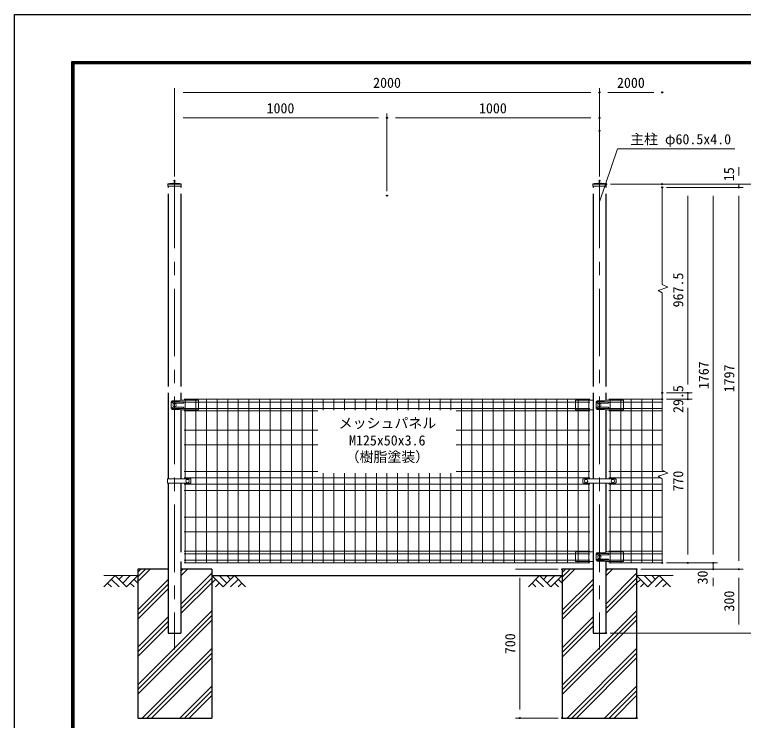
# Model space of a CAD drawing. Units: millimetres, scale not verified. Extents: x -4200 to 4200, y -2970 to 2970.
# Drawn here: x -4200 to -769, y -351 to 2970 of the extents above; entities that cross this region are included whole.
import ezdxf
from ezdxf.enums import TextEntityAlignment as Align

# ---------------------------------------------------------------- set-up
doc = ezdxf.new("R2010")
doc.units = ezdxf.units.MM
doc.header["$LTSCALE"] = 10
doc.header["$PDMODE"] = 32
doc.header["$PDSIZE"] = 5
doc.linetypes.add('USER1', pattern=[50.8, 31.75, -6.35, 6.35, -6.35])
for name, color, linetype, lineweight in [('0-0_D-BMK', 2, 'USER1', 13), ('0-2_D-STR-TXT', 7, 'Continuous', 13), ('0-3_D-STR1', 1, 'Continuous', 25), ('0-4_D-STR3', 3, 'Continuous', 13), ('0-5_D-STR2', 7, 'Continuous', 13), ('0-6_D-STR-DIM', 7, 'Continuous', 13), ('0-8_Defpoints', 8, 'Continuous', 25), ('0-9_D-STR4', 7, 'Continuous', 25), ('0-A_D-DCR-HCH', 7, 'Continuous', 13), ('0-B_D-BGD', 7, 'Continuous', 25), ('0-C_D-TTL', 7, 'Continuous', 25)]:
    doc.layers.add(name, color=color, linetype=linetype, lineweight=lineweight)
doc.styles.add('ＭＳ ゴシック', font='')
doc.styles.get('ＭＳ ゴシック').set_extended_font_data('MS Gothic')

msp = doc.modelspace()

# ---------------------------------------------------------------- linework, layer by layer
at = {"layer": '0-0_D-BMK'}
for p, q in [((-3446.99, 2188.4), (-3446.99, -17.91)), ((-1446.99, 2188.4), (-1446.99, -17.91))]:
    msp.add_line(p, q, dxfattribs=at)
at = {"layer": '0-2_D-STR-TXT'}
msp.add_lwpolyline([(-810.38, 2337.86), (-1362.07, 2337.86), (-1446.03, 2089.78)], dxfattribs=at)
at = {"layer": '0-3_D-STR1'}
for p, q in [((-3477.24, 2162.47), (-3477.24, 2157.27)), ((-3416.74, 2162.47), (-3416.74, 2157.27)), ((-1477.24, 2162.47), (-1477.24, 2157.27)), ((-1416.74, 2162.47), (-1416.74, 2157.27)), ((-3477.24, 2127.27), (-3477.24, 1219.77)), ((-3416.74, 2127.27), (-3416.74, 1219.77)), ((-1477.24, 2127.27), (-1477.24, 1219.77)), ((-1416.74, 2127.27), (-1416.74, 1219.77)), ((-3477.24, 1189.77), (-3477.24, 785.77)), ((-3416.74, 1189.77), (-3416.74, 1155.35)), ((-1477.24, 1189.77), (-1477.24, 785.27)), ((-1416.74, 1189.77), (-1416.74, 1155.35)), ((-3416.74, 1110.88), (-3416.74, 785.77)), ((-1416.74, 1110.88), (-1416.74, 785.27)), ((-3416.74, 764.77), (-3416.74, 441.35)), ((-1416.74, 765.27), (-1416.74, 441.35)), ((-3416.74, 396.88), (-3416.74, 60.27)), ((-1416.74, 396.88), (-1416.74, 60.27))]:
    msp.add_line(p, q, dxfattribs=at)
for points in [[(-3477.24, 764.77), (-3477.24, 60.27), (-3416.74, 60.27)], [(-1477.24, 765.27), (-1477.24, 60.27), (-1416.74, 60.27)]]:
    msp.add_lwpolyline(points, dxfattribs=at)
at = {"layer": '0-4_D-STR3'}
for p, q in [((-3478.44, 2162.47), (-3478.44, 2173.35)), ((-3478.44, 2162.47), (-3415.54, 2162.47)), ((-3477.24, 2172.27), (-3416.74, 2172.27)), ((-3415.54, 2162.47), (-3415.54, 2173.35)), ((-1478.44, 2162.47), (-1478.44, 2173.35)), ((-1478.44, 2162.47), (-1415.54, 2162.47)), ((-1477.24, 2172.27), (-1416.74, 2172.27)), ((-1415.54, 2162.47), (-1415.54, 2173.35)), ((-3462.48, 1147.27), (-3462.48, 1117.27)), ((-3423.01, 1152.27), (-3457.48, 1152.27)), ((-3406.4, 1148.27), (-3455.4, 1148.27)), ((-3406.4, 1142.27), (-3455.4, 1142.27)), ((-3414.87, 1156.27), (-3423.01, 1152.27)), ((-3338.99, 1156.27), (-3414.87, 1156.27)), ((-3338.99, 1156.27), (-3333.99, 1155.27)), ((-3333.99, 1155.27), (-3333.99, 1111.45)), ((-1554.99, 1156.27), (-1559.99, 1155.27)), ((-1559.99, 1155.27), (-1559.99, 1111.45)), ((-1554.99, 1156.27), (-1479.12, 1156.27)), ((-1479.12, 1156.27), (-1477.24, 1155.35)), ((-1462.48, 1147.27), (-1462.48, 1117.27)), ((-1423.01, 1152.27), (-1457.48, 1152.27)), ((-1406.4, 1148.27), (-1455.4, 1148.27)), ((-1406.4, 1142.27), (-1455.4, 1142.27)), ((-1414.87, 1156.27), (-1423.01, 1152.27)), ((-1338.99, 1156.27), (-1414.87, 1156.27)), ((-3423.01, 1112.27), (-3457.48, 1112.27)), ((-3406.4, 1122.27), (-3455.4, 1122.27)), ((-3406.4, 1116.27), (-3455.4, 1116.27)), ((-3423.01, 1112.27), (-3414.78, 1110.45)), ((-3414.78, 1110.45), (-3334.99, 1110.45)), ((-1479.2, 1110.45), (-1558.99, 1110.45)), ((-1477.24, 1110.87), (-1479.2, 1110.45)), ((-1423.01, 1112.27), (-1457.48, 1112.27)), ((-1406.4, 1122.27), (-1455.4, 1122.27)), ((-1406.4, 1116.27), (-1455.4, 1116.27)), ((-1423.01, 1112.27), (-1414.78, 1110.45)), ((-1414.78, 1110.45), (-1334.99, 1110.45)), ((-3479.54, 785.77), (-3371.99, 785.77)), ((-3479.54, 785.77), (-3479.54, 764.77)), ((-3479.54, 764.77), (-3371.99, 764.77)), ((-3369.99, 783.77), (-3369.99, 766.77)), ((-1525.49, 782.27), (-1525.49, 768.27)), ((-1522.49, 785.27), (-1371.49, 785.27)), ((-1522.49, 765.27), (-1371.49, 765.27)), ((-1368.49, 782.27), (-1368.49, 768.27)), ((-1554.99, 442.27), (-1559.99, 441.27)), ((-1559.99, 441.27), (-1559.99, 397.45)), ((-1554.99, 442.27), (-1479.12, 442.27)), ((-1479.12, 442.27), (-1477.24, 441.35)), ((-1462.48, 433.27), (-1462.48, 403.27)), ((-1423.01, 438.27), (-1457.48, 438.27)), ((-1406.4, 434.27), (-1455.4, 434.27)), ((-1406.4, 428.27), (-1455.4, 428.27)), ((-1414.87, 442.27), (-1423.01, 438.27)), ((-1338.99, 442.27), (-1414.87, 442.27)), ((-1479.2, 396.45), (-1558.99, 396.45)), ((-1477.24, 396.87), (-1479.2, 396.45)), ((-1423.01, 398.27), (-1457.48, 398.27)), ((-1406.4, 408.27), (-1455.4, 408.27)), ((-1406.4, 402.27), (-1455.4, 402.27)), ((-1423.01, 398.27), (-1414.78, 396.45)), ((-1414.78, 396.45), (-1334.99, 396.45))]:
    msp.add_line(p, q, dxfattribs=at)
for points in [[(-1338.99, 1156.27), (-1333.99, 1155.27), (-1333.99, 1111.45)], [(-1338.99, 442.27), (-1333.99, 441.27), (-1333.99, 397.45)]]:
    msp.add_lwpolyline(points, dxfattribs=at)
for centre in [(-3446.99, 1132.27), (-1446.99, 1132.27), (-3385.99, 775.27), (-1509.99, 775.27), (-1383.99, 775.27), (-1446.99, 418.27)]:
    msp.add_circle(centre, 8, dxfattribs=at)
for centre, radius, start, end in [((-3446.99, 2016.47), 160, 78.66399, 101.33601), ((-1446.99, 2016.47), 160, 78.66399, 101.33601), ((-3457.48, 1147.27), 5, 90, 180), ((-3455.4, 1145.27), 3, 90, 270), ((-3406.4, 1145.27), 3, 270, 90), ((-1457.48, 1147.27), 5, 90, 180), ((-1455.4, 1145.27), 3, 90, 270), ((-1406.4, 1145.27), 3, 270, 90), ((-3457.48, 1117.27), 5, 180, 270), ((-3455.4, 1119.27), 3, 90, 270), ((-3406.4, 1119.27), 3, 270, 90), ((-3334.99, 1111.45), 1, 270, 0), ((-1558.99, 1111.45), 1, 180, 270), ((-1457.48, 1117.27), 5, 180, 270), ((-1455.4, 1119.27), 3, 90, 270), ((-1406.4, 1119.27), 3, 270, 90), ((-1334.99, 1111.45), 1, 270, 0), ((-3371.99, 783.77), 2, 0, 90), ((-3371.99, 766.77), 2, 270, 0), ((-1522.49, 782.27), 3, 90, 180), ((-1522.49, 768.27), 3, 180, 270), ((-1371.49, 782.27), 3, 0, 90), ((-1371.49, 768.27), 3, 270, 0), ((-1457.48, 433.27), 5, 90, 180), ((-1455.4, 431.27), 3, 90, 270), ((-1406.4, 431.27), 3, 270, 90), ((-1558.99, 397.45), 1, 180, 270), ((-1457.48, 403.27), 5, 180, 270), ((-1455.4, 405.27), 3, 90, 270), ((-1406.4, 405.27), 3, 270, 90), ((-1334.99, 397.45), 1, 270, 0)]:
    msp.add_arc(centre, radius, start, end, dxfattribs=at)
at = {"layer": '0-5_D-STR2'}
for p, q in [((-1491.99, 1160.27), (-3401.99, 1160.27)), ((-1491.99, 1147.17), (-3401.99, 1147.17)), ((-3396.99, 785.77), (-3396.99, 1160.27)), ((-3346.99, 390.27), (-3346.99, 1160.27)), ((-3296.99, 390.27), (-3296.99, 1160.27)), ((-3246.99, 390.27), (-3246.99, 1160.27)), ((-3196.99, 390.27), (-3196.99, 1160.27)), ((-3146.99, 390.27), (-3146.99, 1160.27)), ((-3096.99, 390.27), (-3096.99, 1160.27)), ((-3046.99, 390.27), (-3046.99, 1160.27)), ((-2996.99, 390.27), (-2996.99, 1160.27)), ((-2946.99, 390.27), (-2946.99, 1160.27)), ((-2896.99, 390.27), (-2896.99, 1160.27)), ((-2846.99, 390.27), (-2846.99, 1160.27)), ((-2796.99, 390.27), (-2796.99, 1160.27)), ((-2746.99, 1108.51), (-2746.99, 1160.27)), ((-2696.99, 1108.51), (-2696.99, 1160.27)), ((-2646.99, 1108.51), (-2646.99, 1160.27)), ((-2596.99, 1108.51), (-2596.99, 1160.27)), ((-2546.99, 1108.51), (-2546.99, 1160.27)), ((-2496.99, 1108.51), (-2496.99, 1160.27)), ((-2446.99, 1108.51), (-2446.99, 1160.27)), ((-2396.99, 1108.51), (-2396.99, 1160.27)), ((-2346.99, 1108.51), (-2346.99, 1160.27)), ((-2296.99, 1108.51), (-2296.99, 1160.27)), ((-2246.99, 1108.51), (-2246.99, 1160.27)), ((-2196.99, 1108.51), (-2196.99, 1160.27)), ((-2146.99, 1108.51), (-2146.99, 1160.27)), ((-2096.99, 390.27), (-2096.99, 1160.27)), ((-2046.99, 390.27), (-2046.99, 1160.27)), ((-1996.99, 390.27), (-1996.99, 1160.27)), ((-1946.99, 390.27), (-1946.99, 1160.27)), ((-1896.99, 390.27), (-1896.99, 1160.27)), ((-1846.99, 390.27), (-1846.99, 1160.27)), ((-1796.99, 390.27), (-1796.99, 1160.27)), ((-1746.99, 390.27), (-1746.99, 1160.27)), ((-1696.99, 390.27), (-1696.99, 1160.27)), ((-1646.99, 390.27), (-1646.99, 1160.27)), ((-1596.99, 390.27), (-1596.99, 1160.27)), ((-1546.99, 390.27), (-1546.99, 1160.27)), ((-1496.99, 785.27), (-1496.99, 1160.27)), ((-1401.99, 1160.27), (-1151.17, 1160.27)), ((-1401.99, 1147.17), (-1151.17, 1147.17)), ((-1396.99, 785.27), (-1396.99, 1160.27)), ((-1346.99, 390.27), (-1346.99, 1160.27)), ((-1296.99, 390.27), (-1296.99, 1160.27)), ((-1246.99, 390.27), (-1246.99, 1160.27)), ((-1196.99, 390.27), (-1196.99, 1160.27)), ((-1491.99, 1117.37), (-3401.99, 1117.37)), ((-2771.99, 1105.51), (-3401.99, 1105.51)), ((-1491.99, 1105.51), (-2121.99, 1105.51)), ((-1401.99, 1117.37), (-1151.17, 1117.37)), ((-1401.99, 1105.51), (-1151.17, 1105.51)), ((-2771.99, 1014.27), (-3401.99, 1014.27)), ((-1491.99, 1014.27), (-2121.99, 1014.27)), ((-1401.99, 1014.27), (-1151.17, 1014.27)), ((-2771.99, 945.27), (-3401.99, 945.27)), ((-1491.99, 945.27), (-2121.99, 945.27)), ((-1401.99, 945.27), (-1151.17, 945.27)), ((-2771.99, 820.27), (-3401.99, 820.27)), ((-1491.99, 790.27), (-3401.99, 790.27)), ((-2746.99, 390.27), (-2746.99, 812.27)), ((-2696.99, 390.27), (-2696.99, 812.27)), ((-2646.99, 390.27), (-2646.99, 812.27)), ((-2596.99, 390.27), (-2596.99, 812.27)), ((-2546.99, 390.27), (-2546.99, 812.27)), ((-2496.99, 390.27), (-2496.99, 812.27)), ((-2446.99, 390.27), (-2446.99, 812.27)), ((-2396.99, 390.27), (-2396.99, 812.27)), ((-2346.99, 390.27), (-2346.99, 812.27)), ((-2296.99, 390.27), (-2296.99, 812.27)), ((-2246.99, 390.27), (-2246.99, 812.27)), ((-2196.99, 390.27), (-2196.99, 812.27)), ((-2146.99, 390.27), (-2146.99, 812.27)), ((-1491.99, 820.27), (-2121.99, 820.27)), ((-1401.99, 820.27), (-1139.89, 820.27)), ((-1401.99, 790.27), (-1158.02, 790.27)), ((-1491.99, 760.27), (-3401.99, 760.27)), ((-3396.99, 390.27), (-3396.99, 764.77)), ((-1496.99, 390.27), (-1496.99, 765.27)), ((-1401.99, 760.27), (-1151.17, 760.27)), ((-1396.99, 390.27), (-1396.99, 765.27)), ((-1491.99, 730.27), (-3401.99, 730.27)), ((-1401.99, 730.27), (-1151.17, 730.27)), ((-1491.99, 605.27), (-3401.99, 605.27)), ((-1401.99, 605.27), (-1151.17, 605.27)), ((-1491.99, 536.27), (-3401.99, 536.27)), ((-1401.99, 536.27), (-1151.17, 536.27)), ((-1491.99, 445.02), (-3401.99, 445.02)), ((-1491.99, 433.17), (-3401.99, 433.17)), ((-1401.99, 445.02), (-1151.17, 445.02)), ((-1401.99, 433.17), (-1151.17, 433.17)), ((-1491.99, 403.37), (-3401.99, 403.37)), ((-1491.99, 390.27), (-3401.99, 390.27)), ((-1401.99, 403.37), (-1151.17, 403.37)), ((-1401.99, 390.27), (-1151.17, 390.27))]:
    msp.add_line(p, q, dxfattribs=at)
at = {"layer": '0-6_D-STR-DIM'}
for p, q in [((-3446.99, 2208.4), (-3446.99, 2624.29)), ((-1446.99, 2208.4), (-1446.99, 2624.29)), ((-1446.99, 2443.5), (-1446.99, 2624.29)), ((-3406.99, 2604.29), (-1486.99, 2604.29)), ((-1406.99, 2604.29), (-1191.17, 2604.29)), ((-3446.99, 2208.4), (-3446.99, 2504.29)), ((-3406.99, 2484.29), (-2486.99, 2484.29)), ((-2446.99, 2138.77), (-2446.99, 2504.29)), ((-2446.99, 2138.77), (-2446.99, 2504.29)), ((-2406.99, 2484.29), (-1486.99, 2484.29)), ((-1446.99, 2208.4), (-1446.99, 2504.29)), ((-791.17, 2212.27), (-791.17, 2252.27)), ((-1395.54, 2172.27), (-651.17, 2172.27)), ((-1395.54, 2172.27), (-771.17, 2172.27)), ((-791.17, 2172.27), (-791.17, 2157.27)), ((-1151.17, 2157.27), (-1151.17, 1700.76)), ((-1131.17, 2157.27), (-1011.17, 2157.27)), ((-1131.17, 2157.27), (-771.17, 2157.27)), ((-1131.17, 2157.27), (-891.17, 2157.27)), ((-1131.17, 2157.27), (-771.17, 2157.27)), ((-1031.17, 2117.27), (-1031.17, 1229.77)), ((-911.17, 2117.27), (-911.17, 430.27)), ((-791.17, 2117.27), (-791.17, 400.27)), ((-791.17, 2117.27), (-791.17, 2077.27)), ((-1151.17, 1660.81), (-1151.17, 826.26)), ((-1151.17, 1272.27), (-1151.17, 826.26)), ((-1031.17, 1229.77), (-1031.17, 1269.77)), ((-1131.17, 1189.77), (-1011.17, 1189.77)), ((-1131.17, 1189.77), (-1011.17, 1189.77)), ((-1031.17, 1189.77), (-1031.17, 1160.27)), ((-1131.17, 1160.27), (-1011.25, 1160.27)), ((-1131.17, 1160.27), (-1011.17, 1160.27)), ((-1031.25, 1120.27), (-1031.25, 430.27)), ((-1031.17, 1120.27), (-1031.17, 1080.27)), ((-1151.17, 786.31), (-1151.17, 390.27)), ((-911.17, 430.27), (-911.17, 470.27)), ((-1131.17, 390.27), (-891.17, 390.27)), ((-1131.17, 390.27), (-1011.25, 390.27)), ((-1131.17, 390.27), (-891.17, 390.27)), ((-911.17, 390.27), (-911.17, 360.27)), ((-1641.99, 360.27), (-1841.99, 360.27)), ((-1251.99, 360.27), (-771.17, 360.27)), ((-1251.99, 360.27), (-891.17, 360.27)), ((-1251.99, 360.27), (-771.17, 360.27)), ((-1821.99, 320.27), (-1821.99, -299.73)), ((-911.17, 320.27), (-911.17, 280.27)), ((-791.17, 100.27), (-791.17, 320.27)), ((-1396.74, 60.27), (-771.17, 60.27)), ((-1396.74, 60.27), (-651.17, 60.27)), ((-1641.99, -339.73), (-1841.99, -339.73))]:
    msp.add_line(p, q, dxfattribs=at)
for points in [[(-1151.17, 1660.81), (-1171.21, 1672.39), (-1125.49, 1687.12), (-1151.17, 1700.76)], [(-1151.17, 786.31), (-1171.21, 797.89), (-1125.49, 812.62), (-1151.17, 826.26)]]:
    msp.add_lwpolyline(points, dxfattribs=at)
at = {"layer": '0-8_Defpoints'}
for p in [(-1446.99, 2604.29), (-1151.17, 2604.29), (-2446.99, 2484.29), (-1446.99, 2484.29), (-1446.99, 2423.5), (-3446.99, 2188.4), (-1446.99, 2188.4), (-1415.54, 2172.27), (-1415.54, 2172.27), (-1151.17, 2172.27), (-1151.17, 2157.27), (-1151.17, 2157.27), (-791.17, 2157.27), (-2446.99, 2118.77), (-1151.17, 1189.77), (-1031.17, 1189.77), (-1151.17, 1160.27), (-1031.17, 1160.27), (-1151.17, 390.27), (-1031.25, 390.27), (-911.17, 390.27), (-1621.99, 360.27), (-1271.99, 360.27), (-1271.99, 360.27), (-911.17, 360.27), (-791.17, 360.27), (-791.17, 360.27), (-1416.74, 60.27), (-1821.99, -339.73), (-1621.99, -339.73), (-1621.99, -339.73), (-1271.99, -339.73)]:
    msp.add_point(p, dxfattribs=at)
at = {"layer": '0-9_D-STR4'}
for p, q in [((-3619.99, 360.27), (-3619.99, -339.73)), ((-3477.24, 360.27), (-3619.99, 360.27)), ((-3271.99, 360.27), (-3416.74, 360.27)), ((-3271.99, 360.27), (-3271.99, -339.73)), ((-1621.99, 360.27), (-1621.99, -339.73)), ((-1477.24, 360.27), (-1621.99, 360.27)), ((-1271.99, 360.27), (-1416.74, 360.27)), ((-1271.99, 360.27), (-1271.99, -339.73)), ((-3619.99, -339.73), (-3271.99, -339.73)), ((-1621.99, -339.73), (-1271.99, -339.73))]:
    msp.add_line(p, q, dxfattribs=at)
at = {"layer": '0-A_D-DCR-HCH'}
for p, q in [((-3619.99, 302.56), (-3562.29, 360.27)), ((-3619.99, 324.66), (-3584.39, 360.27)), ((-3619.99, 346.76), (-3606.49, 360.27)), ((-3416.74, 329.04), (-3385.51, 360.27)), ((-3416.74, 351.14), (-3407.61, 360.27)), ((-1621.99, 300.56), (-1562.29, 360.27)), ((-1621.99, 322.66), (-1584.39, 360.27)), ((-1621.99, 344.76), (-1606.49, 360.27)), ((-1416.74, 329.04), (-1385.51, 360.27)), ((-1416.74, 351.14), (-1407.61, 360.27)), ((-3779.63, 330.27), (-3619.99, 330.27)), ((-3726.42, 330.27), (-3779.63, 277.05)), ((-3744.15, 312.53), (-3708.52, 277.05)), ((-3726.42, 330.27), (-3673.21, 277.05)), ((-3708.77, 312.44), (-3690.94, 330.27)), ((-3690.94, 294.79), (-3655.47, 330.27)), ((-3673.21, 277.05), (-3619.99, 330.27)), ((-3637.73, 312.53), (-3619.99, 294.87)), ((-3619.99, 169.98), (-3477.24, 312.73)), ((-3416.74, 196.46), (-3271.99, 341.21)), ((-3416.74, 174.36), (-3271.99, 319.11)), ((-3218.78, 277.05), (-3271.99, 330.27)), ((-3254.26, 312.53), (-3271.99, 294.87)), ((-3201.04, 294.79), (-3236.52, 330.27)), ((-3165.57, 330.27), (-3218.78, 277.05)), ((-3183.21, 312.44), (-3201.04, 330.27)), ((-3147.83, 312.53), (-3183.47, 277.05)), ((-3165.57, 330.27), (-3112.36, 277.05)), ((-1728.42, 330.27), (-1781.63, 277.05)), ((-1746.15, 312.53), (-1710.52, 277.05)), ((-1728.42, 330.27), (-1675.21, 277.05)), ((-1710.77, 312.44), (-1692.94, 330.27)), ((-1692.94, 294.79), (-1657.47, 330.27)), ((-1675.21, 277.05), (-1621.99, 330.27)), ((-1639.73, 312.53), (-1621.99, 294.87)), ((-1621.99, 167.98), (-1477.24, 312.73)), ((-1416.74, 196.46), (-1271.99, 341.21)), ((-1416.74, 174.36), (-1271.99, 319.11)), ((-1099.17, 330.27), (-1271.99, 330.27)), ((-1218.78, 277.05), (-1271.99, 330.27)), ((-1254.26, 312.53), (-1271.99, 294.87)), ((-1201.04, 294.79), (-1236.52, 330.27)), ((-1165.57, 330.27), (-1218.78, 277.05)), ((-1183.21, 312.44), (-1201.04, 330.27)), ((-1147.83, 312.53), (-1183.47, 277.05)), ((-1165.57, 330.27), (-1112.36, 277.05)), ((-3761.89, 294.79), (-3744.07, 277.05)), ((-3655.47, 294.79), (-3637.65, 277.05)), ((-3619.99, 147.89), (-3477.24, 290.64)), ((-3416.74, 152.26), (-3271.99, 297.01)), ((-3236.52, 294.79), (-3254.34, 277.05)), ((-3130.09, 294.79), (-3147.91, 277.05)), ((-1763.89, 294.79), (-1746.07, 277.05)), ((-1657.47, 294.79), (-1639.65, 277.05)), ((-1621.99, 145.89), (-1477.24, 290.64)), ((-1416.74, 152.26), (-1271.99, 297.01)), ((-1236.52, 294.79), (-1254.34, 277.05)), ((-1130.09, 294.79), (-1147.91, 277.05)), ((-3619.99, 125.79), (-3477.24, 268.54)), ((-1621.99, 123.79), (-1477.24, 268.54)), ((-3619.99, -183.57), (-3271.99, 164.43)), ((-3619.99, -205.67), (-3271.99, 142.33)), ((-1621.99, -185.57), (-1271.99, 164.43)), ((-1621.99, -207.67), (-1271.99, 142.33)), ((-3619.99, -6.79), (-3477.24, 135.96)), ((-3619.99, -227.77), (-3271.99, 120.23)), ((-3619.99, -28.89), (-3477.24, 113.86)), ((-1621.99, -8.79), (-1477.24, 135.96)), ((-1621.99, -229.77), (-1271.99, 120.23)), ((-1621.99, -30.89), (-1477.24, 113.86)), ((-3619.99, -50.99), (-3477.24, 91.76)), ((-1621.99, -52.99), (-1477.24, 91.76)), ((-3599.38, -339.73), (-3271.99, -12.35)), ((-1599.38, -339.73), (-1271.99, -12.35)), ((-3577.28, -339.73), (-3271.99, -34.44)), ((-3555.18, -339.73), (-3271.99, -56.54)), ((-1577.28, -339.73), (-1271.99, -34.44)), ((-1555.18, -339.73), (-1271.99, -56.54)), ((-3422.6, -339.73), (-3271.99, -189.12)), ((-1422.6, -339.73), (-1271.99, -189.12)), ((-3400.5, -339.73), (-3271.99, -211.22)), ((-3378.41, -339.73), (-3271.99, -233.32)), ((-1400.5, -339.73), (-1271.99, -211.22)), ((-1378.41, -339.73), (-1271.99, -233.32))]:
    msp.add_line(p, q, dxfattribs=at)
at = {"layer": '0-B_D-BGD'}
msp.add_line((-3271.99, 330.27), (-1621.99, 330.27), dxfattribs=at)
at = {"layer": '0-C_D-TTL', "color": 2}
msp.add_lwpolyline([(-4200.07, 2970.19), (4199.93, 2970.19), (4199.93, -2969.81), (-4200.07, -2969.81)], close=True, dxfattribs=at)
at = {"layer": '0-C_D-TTL'}
for points in [[(-3930.07, 2750.19), (3929.93, 2750.19), (3929.93, -2749.81), (-3930.07, -2749.81)], [(-3927.57, 2747.69), (3927.43, 2747.69), (3927.43, -2747.31), (-3927.57, -2747.31)], [(-3925.07, 2745.19), (3924.93, 2745.19), (3924.93, -2744.81), (-3925.07, -2744.81)], [(-3922.57, 2742.69), (3922.43, 2742.69), (3922.43, -2742.31), (-3922.57, -2742.31)], [(-3920.07, 2740.19), (3919.93, 2740.19), (3919.93, -2739.81), (-3920.07, -2739.81)]]:
    msp.add_lwpolyline(points, close=True, dxfattribs=at)

# ---------------------------------------------------------------- texts
at = {"layer": '0-2_D-STR-TXT', "style": 'ＭＳ ゴシック'}
for s, p in [('主柱 φ60.5x4.0', (-1302.61, 2345.54)), ('メッシュパネル', (-2674.4, 1009.66)), ('M125x50x3.6', (-2625.67, 928.27)), ('（樹脂塗装）', (-2641.92, 850.93))]:
    msp.add_text(s, height=48.09, dxfattribs=at).set_placement(p, align=Align.BOTTOM_LEFT)
at = {"layer": '0-6_D-STR-DIM', "style": 'ＭＳ ゴシック'}
for s, p in [('2000', (-2512.24, 2611.04)), ('2000', (-1364.33, 2611.04)), ('1000', (-3013.89, 2491.04)), ('1000', (-2013.89, 2491.04))]:
    msp.add_text(s, height=48.09, dxfattribs=at).set_placement(p, align=Align.BOTTOM_LEFT)
for s, p in [('15', (-798.84, 2186.34)), ('967.5', (-1037.92, 1592.54)), ('1767', (-917.92, 1207.77)), ('1797', (-797.92, 1192.77)), ('29.5', (-1037.92, 1095.67)), ('770', (-1038, 725.77)), ('30', (-922.95, 289)), ('300', (-797.92, 161.39)), ('700', (-1828.74, -39.23))]:
    msp.add_text(s, height=48.09, rotation=90, dxfattribs=at).set_placement(p, align=Align.BOTTOM_LEFT)

doc.saveas('drawing.dxf')
